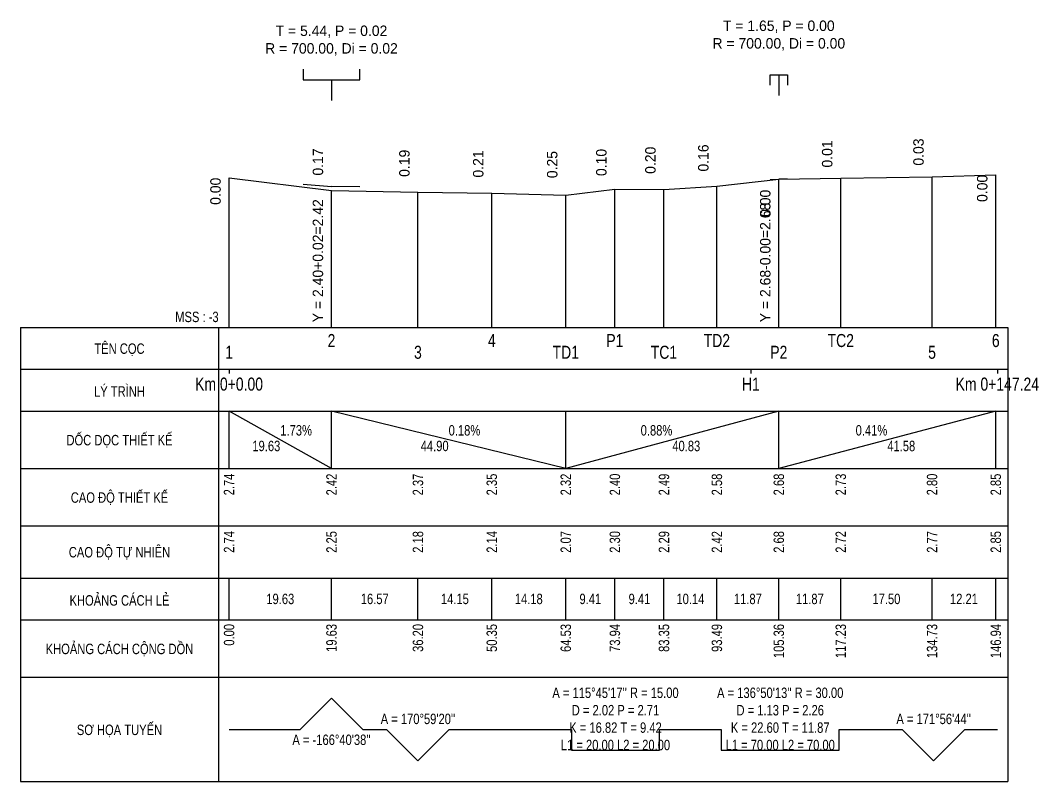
# Model space of a CAD drawing. Header units: inches. Extents: x 423 to 1130, y 16 to 162.
# Drawn here: x 422.6 to 617.7, y 16.2 to 162 of the extents above; entities that cross this region are included whole.
import ezdxf
from ezdxf.enums import TextEntityAlignment as Align

# ---------------------------------------------------------------- set-up
doc = ezdxf.new("R2010")
doc.units = ezdxf.units.IN
doc.header["$MEASUREMENT"] = 0
for name, color, linetype in [('Bang TD tu nhien', 3, 'Continuous'), ('DD Ranh dan trong 1 trai', 2, 'Continuous'), ('Duong dong trac doc tu nhien', 9, 'Continuous'), ('Trac doc thiet ke', 1, 'Continuous'), ('Trac doc tu nhien', 3, 'Continuous'), ('TracDoc', 7, 'Continuous')]:
    doc.layers.add(name, color=color, linetype=linetype)
doc.styles.add('BangTD', font='viet buddy.shx', dxfattribs={"width": 0.8})

msp = doc.modelspace()

# ---------------------------------------------------------------- linework, layer by layer
at = {"layer": 'Bang TD tu nhien', "color": 3}
for p, q in [((422.55, 103.2), (422.55, 16.2)), ((422.55, 103.2), (611.79, 103.2)), ((460.55, 103.2), (460.55, 16.2)), ((611.79, 103.2), (611.79, 16.2)), ((422.55, 95.2), (611.79, 95.2)), ((422.55, 87.2), (611.79, 87.2)), ((422.55, 76.2), (611.79, 76.2)), ((422.55, 65.2), (611.79, 65.2)), ((422.55, 55.2), (611.79, 55.2)), ((422.55, 47.2), (611.79, 47.2)), ((422.55, 36.2), (611.79, 36.2)), ((422.55, 16.2), (611.79, 16.2))]:
    msp.add_line(p, q, dxfattribs=at)
at = {"layer": 'Duong dong trac doc tu nhien', "color": 8}
for p, q in [((462.55, 103.2), (462.55, 131.9)), ((567.91, 103.2), (567.91, 131.6)), ((579.78, 103.2), (579.78, 131.8)), ((597.28, 103.2), (597.28, 132.05)), ((609.49, 103.2), (609.49, 132.45)), ((482.18, 103.2), (482.18, 129.45)), ((498.75, 103.2), (498.75, 129.1)), ((512.9, 103.2), (512.9, 128.9)), ((536.49, 103.2), (536.49, 129.7)), ((545.9, 103.2), (545.9, 129.65)), ((556.04, 103.2), (556.04, 130.3)), ((527.08, 103.2), (527.08, 128.55))]:
    msp.add_line(p, q, dxfattribs=at)
at = {"layer": 'Trac doc thiet ke', "color": 2}
for p, q in [((482.18, 150.67), (482.18, 146.67)), ((567.91, 151.63), (567.91, 147.63)), ((566.26, 131.53), (567.91, 131.6)), ((569.57, 131.63), (567.91, 131.6)), ((476.75, 130.67), (482.18, 130.2)), ((487.62, 130.15), (482.18, 130.2))]:
    msp.add_line(p, q, dxfattribs=at)
for points in [[(476.75, 152.67), (476.75, 150.67), (487.62, 150.67), (487.62, 152.67)], [(566.26, 149.63), (566.26, 151.63), (569.57, 151.63), (569.57, 149.63)]]:
    msp.add_lwpolyline(points, dxfattribs=at)
at = {"layer": 'Trac doc tu nhien', "color": 3}
msp.add_lwpolyline([(462.55, 131.9), (482.18, 129.45), (498.75, 129.1), (512.9, 128.9), (527.08, 128.55), (536.49, 129.7), (545.9, 129.65), (556.04, 130.3), (567.91, 131.6), (579.78, 131.8), (597.28, 132.05), (609.49, 132.45)], dxfattribs=at)
at = {"layer": 'TracDoc', "color": 5}
for p, q in [((462.55, 95.2), (462.55, 94.4)), ((562.55, 95.2), (562.55, 94.4)), ((609.79, 95.2), (609.79, 94.4))]:
    msp.add_line(p, q, dxfattribs=at)
at = {"layer": 'TracDoc', "color": 2}
for p, q in [((462.55, 76.2), (462.55, 87.2)), ((482.18, 76.2), (462.55, 87.2)), ((482.18, 76.2), (482.18, 87.2)), ((527.08, 76.2), (482.18, 87.2)), ((527.08, 76.2), (527.08, 87.2)), ((567.91, 87.2), (527.08, 76.2)), ((567.91, 76.2), (567.91, 87.2)), ((609.49, 87.2), (567.91, 76.2)), ((609.49, 76.2), (609.49, 87.2))]:
    msp.add_line(p, q, dxfattribs=at)
at = {"layer": 'TracDoc', "color": 3}
for p, q in [((462.55, 47.2), (462.55, 55.2)), ((482.18, 47.2), (482.18, 55.2)), ((498.75, 47.2), (498.75, 55.2)), ((512.9, 47.2), (512.9, 55.2)), ((527.08, 47.2), (527.08, 55.2)), ((536.49, 47.2), (536.49, 55.2)), ((545.9, 47.2), (545.9, 55.2)), ((556.04, 47.2), (556.04, 55.2)), ((567.91, 47.2), (567.91, 55.2)), ((579.78, 47.2), (579.78, 55.2)), ((597.28, 47.2), (597.28, 55.2)), ((609.49, 47.2), (609.49, 55.2))]:
    msp.add_line(p, q, dxfattribs=at)
at = {"layer": 'TracDoc', "color": 1}
msp.add_lwpolyline([(462.55, 26.2), (476.18, 26.2), (482.18, 32.2), (488.18, 26.2), (492.75, 26.2), (498.75, 20.2), (504.75, 26.2), (528.2, 26.2), (528.2, 22.2), (545.02, 22.2), (545.02, 26.2), (556.88, 26.2), (556.88, 22.2), (579.48, 22.2), (579.48, 26.2), (591.58, 26.2), (597.58, 20.2), (603.58, 26.2), (609.79, 26.2)], dxfattribs=at)

# ---------------------------------------------------------------- texts
at = {"layer": 'Bang TD tu nhien', "color": 3, "style": 'BangTD', "width": 0.8}
for s, p in [('TÊN CỌC', (441.55, 99.2)), ('LÝ TRÌNH', (441.55, 91.2)), ('DỐC DỌC THIẾT KẾ', (441.55, 81.7)), ('CAO ĐỘ THIẾT KẾ', (441.55, 70.7)), ('CAO ĐỘ TỰ NHIÊN', (441.55, 60.2)), ('KHOẢNG CÁCH LẺ', (441.55, 51.2)), ('KHOẢNG CÁCH CỘNG DỒN', (441.55, 41.7)), ('SƠ HỌA TUYẾN', (441.55, 26.2))]:
    msp.add_text(s, height=2, dxfattribs=at).set_placement(p, align=Align.MIDDLE)
at = {"layer": 'DD Ranh dan trong 1 trai', "color": 2}
for s, p in [('0.01', (578.78, 133.84)), ('0.03', (596.28, 134.2)), ('0.17', (481.18, 132.3)), ('0.19', (497.75, 132.05)), ('0.21', (511.9, 131.92)), ('0.25', (526.08, 131.8)), ('0.10', (535.49, 132.21)), ('0.20', (544.9, 132.63)), ('0.16', (555.04, 133.07)), ('Y = 2.40+0.02=2.42', (481.18, 104.2)), ('Y = 2.68-0.00=2.68', (566.91, 104.2))]:
    msp.add_text(s, height=2, rotation=90, dxfattribs=at).set_placement(p, align=Align.BOTTOM_LEFT)
for p in [(461.55, 131.9), (608.49, 132.45), (566.91, 129.59)]:
    msp.add_text('0.00', height=2, rotation=90, dxfattribs=at).set_placement(p, align=Align.BOTTOM_RIGHT)
at = {"layer": 'Trac doc thiet ke', "color": 2, "char_height": 2}
for s, insert, attachment_point in [('T = 1.65, P = 0.00', (567.91, 159.63), 8), ('T = 5.44, P = 0.02', (482.18, 158.67), 8), ('R = 700.00, Di = 0.00', (567.91, 158.63), 2), ('R = 700.00, Di = 0.02', (482.18, 157.67), 2)]:
    msp.add_mtext(s, dxfattribs=dict(at, insert=insert, attachment_point=attachment_point))
at = {"layer": 'Trac doc tu nhien', "color": 3, "insert": (460.55, 104.2), "char_height": 2, "attachment_point": 9, "style": 'BangTD'}
msp.add_mtext('MSS : -3', dxfattribs=at)
at = {"layer": 'TracDoc', "color": 5, "style": 'BangTD', "width": 0.8}
for s, p in [('2', (482.18, 101.95)), ('4', (512.9, 101.95)), ('P1', (536.49, 101.95)), ('TD2', (556.04, 101.95)), ('TC2', (579.78, 101.95)), ('6', (609.49, 101.95)), ('Km 0+0.00', (462.55, 93.6)), ('H1', (562.55, 93.6)), ('Km 0+147.24', (609.79, 93.6))]:
    msp.add_text(s, height=2.5, dxfattribs=at).set_placement(p, align=Align.TOP_CENTER)
for s, p in [('1', (462.55, 96.45)), ('3', (498.75, 96.45)), ('TD1', (527.08, 96.45)), ('TC1', (545.9, 96.45)), ('P2', (567.91, 96.45)), ('5', (597.28, 96.45))]:
    msp.add_text(s, height=2.5, dxfattribs=at).set_placement(p, align=Align.BOTTOM_CENTER)
at = {"layer": 'TracDoc', "color": 2, "style": 'BangTD', "width": 0.8}
for s, p in [('1.73%', (472.37, 81.9)), ('0.18%', (504.63, 81.9))]:
    msp.add_text(s, height=2, dxfattribs=at).set_placement(p, align=Align.BOTTOM_LEFT)
for s, p in [('0.88%', (547.5, 81.9)), ('0.41%', (588.7, 81.9))]:
    msp.add_text(s, height=2, dxfattribs=at).set_placement(p, align=Align.BOTTOM_RIGHT)
for s, p in [('19.63', (472.37, 81.5)), ('44.90', (504.63, 81.5))]:
    msp.add_text(s, height=2, dxfattribs=at).set_placement(p, align=Align.TOP_RIGHT)
for s, p in [('40.83', (547.5, 81.5)), ('41.58', (588.7, 81.5))]:
    msp.add_text(s, height=2, dxfattribs=at).set_placement(p, align=Align.TOP_LEFT)
for s, p in [('2.74', (462.55, 75.2)), ('2.42', (482.18, 75.2)), ('2.37', (498.75, 75.2)), ('2.35', (512.9, 75.2)), ('2.32', (527.08, 75.2)), ('2.40', (536.49, 75.2)), ('2.49', (545.9, 75.2)), ('2.58', (556.04, 75.2)), ('2.68', (567.91, 75.2)), ('2.73', (579.78, 75.2)), ('2.80', (597.28, 75.2)), ('2.85', (609.49, 75.2))]:
    msp.add_text(s, height=2, rotation=90, dxfattribs=at).set_placement(p, align=Align.MIDDLE_RIGHT)
at = {"layer": 'TracDoc', "color": 3, "style": 'BangTD', "width": 0.8}
for s, p in [('2.74', (462.55, 64.2)), ('2.25', (482.18, 64.2)), ('2.18', (498.75, 64.2)), ('2.14', (512.9, 64.2)), ('2.07', (527.08, 64.2)), ('2.30', (536.49, 64.2)), ('2.29', (545.9, 64.2)), ('2.42', (556.04, 64.2)), ('2.68', (567.91, 64.2)), ('2.72', (579.78, 64.2)), ('2.77', (597.28, 64.2)), ('2.85', (609.49, 64.2)), ('0.00', (462.55, 46.4)), ('19.63', (482.18, 46.4)), ('36.20', (498.75, 46.4)), ('50.35', (512.9, 46.4)), ('64.53', (527.08, 46.4)), ('73.94', (536.49, 46.4)), ('83.35', (545.9, 46.4)), ('93.49', (556.04, 46.4)), ('105.36', (567.91, 46.4)), ('117.23', (579.78, 46.4)), ('134.73', (597.28, 46.4)), ('146.94', (609.49, 46.4))]:
    msp.add_text(s, height=2, rotation=90, dxfattribs=at).set_placement(p, align=Align.MIDDLE_RIGHT)
for s, p in [('19.63', (472.37, 51.2)), ('16.57', (490.47, 51.2)), ('14.15', (505.83, 51.2)), ('14.18', (519.99, 51.2)), ('9.41', (531.79, 51.2)), ('9.41', (541.2, 51.2)), ('10.14', (550.97, 51.2)), ('11.87', (561.98, 51.2)), ('11.87', (573.85, 51.2)), ('17.50', (588.53, 51.2)), ('12.21', (603.39, 51.2))]:
    msp.add_text(s, height=2, dxfattribs=at).set_placement(p, align=Align.MIDDLE_CENTER)
at = {"layer": 'TracDoc', "color": 1, "char_height": 2, "attachment_point": 5, "style": 'BangTD'}
for s, insert in [("A = 115°45'17'' R = 15.00^M^JD = 2.02 P = 2.71^M^JK = 16.82 T = 9.42^M^JL1 = 20.00 L2 = 20.00", (536.61, 28.2)), ("A = 136°50'13'' R = 30.00^M^JD = 1.13 P = 2.26^M^JK = 22.60 T = 11.87^M^JL1 = 70.00 L2 = 70.00", (568.18, 28.2)), ("A = 170°59'20''", (498.75, 28.2)), ("A = 171°56'44''", (597.58, 28.2)), ("A = -166°40'38''", (482.18, 24.2))]:
    msp.add_mtext(s, dxfattribs=dict(at, insert=insert))

doc.saveas('drawing.dxf')
